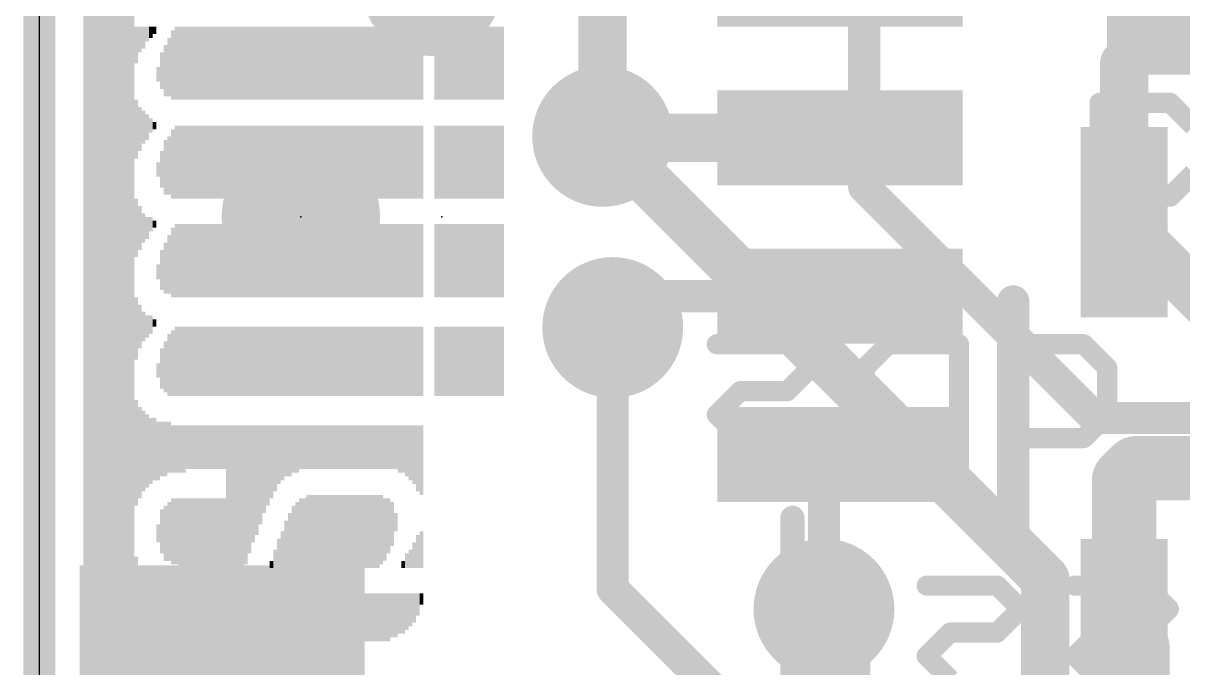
# Model space of a CAD drawing. Extents: x -0.1 to 25.5, y -0.1 to 17.9.
# Drawn here: x -0.1 to 7.22, y 6.04 to 10.11 of the extents above; entities that cross this region are included whole.
import ezdxf

# ---------------------------------------------------------------- set-up
doc = ezdxf.new("R2010")
doc.units = 0
for name, color, linetype in [('1', 12, 'CONTINUOUS'), ('16', 5, 'CONTINUOUS'), ('18', 110, 'CONTINUOUS'), ('20', 53, 'CONTINUOUS'), ('21', 40, 'CONTINUOUS'), ('22', 6, 'CONTINUOUS'), ('23', 40, 'CONTINUOUS')]:
    doc.layers.add(name, color=color, linetype=linetype)

# ---------------------------------------------------------------- blocks, each defined once
blk = doc.blocks.new('RECT')
blk.add_solid([(-0.5, -0.5), (0.5, -0.5), (-0.5, 0.5), (0.5, 0.5)])
blk = doc.blocks.new('PIE')
at = {"const_width": 0.5}
blk.add_lwpolyline([(0, -0.25, 1), (0, 0.25, 1), (0, -0.25)], format="xyb", dxfattribs=at)
blk = doc.blocks.new('ROUNDV')
at = {"const_width": 0.5}
blk.add_lwpolyline([(0, -0.25, 1), (0, 0.25, 1), (0, -0.25)], format="xyb", dxfattribs=at)

msp = doc.modelspace()

# ---------------------------------------------------------------- linework, layer by layer
at = {"layer": '1'}
for points, const_width in [([(0, 0), (0, 17.78)], 0.2032), ([(6.8478, 9.8568), (7.278, 10.287)], 0.3048), ([(6.8478, 8.8566), (6.8478, 9.8568)], 0.3048), ([(3.564, 9.39), (3.556, 9.398)], 0.3048), ([(5.054, 9.39), (3.564, 9.39)], 0.3048), ([(6.8478, 8.8566), (7.8034, 7.901)], 0.3048), ([(3.818, 8.39), (3.6195, 8.1915)], 0.2032), ([(5.054, 8.39), (3.818, 8.39)], 0.2032), ([(5.054, 7.39), (4.953, 7.289)], 0.2032), ([(6.9215, 7.3025), (6.8478, 7.2288)], 0.4064), ([(8.636, 7.3025), (6.9215, 7.3025)], 0.4064), ([(6.8478, 7.2288), (6.8478, 6.2564)], 0.4064), ([(4.953, 7.289), (4.953, 6.4135)], 0.2032), ([(6.8478, 6.2564), (6.9317, 6.1725)], 0.4064), ([(6.9317, 6.1725), (6.9317, 4.5974)], 0.4064)]:
    msp.add_lwpolyline(points, dxfattribs=dict(at, const_width=const_width))
for points, const_width in [([(6.924, 9.8568, 1), (6.7716, 9.8568)], 0.1524), ([(6.7939, 9.9107, 1), (6.9017, 9.8029)], 0.1524), ([(3.6099, 9.4519, 1), (3.5021, 9.3441)], 0.1524), ([(3.564, 9.4662, 1), (3.564, 9.3138)], 0.1524), ([(3.5101, 9.3361, 1), (3.6179, 9.4439)], 0.1524), ([(5.054, 9.3138, 1), (5.054, 9.4662)], 0.1524), ([(6.9017, 8.9105, 1), (6.7939, 8.8027)], 0.1524), ([(6.7716, 8.8566, 1), (6.924, 8.8566)], 0.1524), ([(3.818, 8.4408, 1), (3.818, 8.3392)], 0.1016), ([(3.8539, 8.3541, 1), (3.7821, 8.4259)], 0.1016), ([(5.054, 8.3392, 1), (5.054, 8.4408)], 0.1016), ([(3.5836, 8.2274, 1), (3.6554, 8.1556)], 0.1016), ([(5.0899, 7.3541, 1), (5.0181, 7.4259)], 0.1016), ([(6.9215, 7.4041, 1), (6.9215, 7.2009)], 0.2032), ([(6.9933, 7.2307, 1), (6.8497, 7.3743)], 0.2032), ([(6.9494, 7.2288, 1), (6.7462, 7.2288)], 0.2032), ([(6.776, 7.3006, 1), (6.9196, 7.157)], 0.2032), ([(5.0038, 7.289, 1), (4.9022, 7.289)], 0.1016), ([(4.9171, 7.3249, 1), (4.9889, 7.2531)], 0.1016), ([(4.9022, 6.4135, 1), (5.0038, 6.4135)], 0.1016), ([(6.9196, 6.3282, 1), (6.776, 6.1846)], 0.2032), ([(7.0333, 6.1725, 1), (6.8301, 6.1725)], 0.2032), ([(6.7462, 6.2564, 1), (6.9494, 6.2564)], 0.2032), ([(6.8599, 6.1007, 1), (7.0035, 6.2443)], 0.2032)]:
    msp.add_lwpolyline(points, format="xyb", dxfattribs=dict(at, const_width=const_width))
at = {"layer": '16'}
for points, const_width in [([(0, 0), (0, 17.78)], 0.2032), ([(3.556, 9.398), (3.556, 12.827)], 0.3048), ([(5.207, 9.0785), (5.207, 12.7)], 0.2032), ([(3.556, 9.398), (6.35, 6.604)], 0.3048), ([(6.6655, 7.62), (5.207, 9.0785)], 0.2032), ([(3.6195, 8.1915), (3.6195, 6.5405)], 0.2032), ([(10.033, 7.62), (6.6655, 7.62)], 0.2032), ([(6.35, 6.604), (6.35, 2.54)], 0.3048), ([(3.6195, 6.5405), (4.7371, 5.4229)], 0.2032), ([(4.953, 6.4135), (5.1435, 6.223)], 0.2032), ([(5.1435, 6.223), (5.1435, 2.003)], 0.2032)]:
    msp.add_lwpolyline(points, dxfattribs=dict(at, const_width=const_width))
for points, const_width in [([(3.6099, 9.4519, 1), (3.5021, 9.3441)], 0.1524), ([(3.4798, 9.398, 1), (3.6322, 9.398)], 0.1524), ([(5.2429, 9.1145, 1), (5.1711, 9.0426)], 0.1016), ([(5.1562, 9.0785, 1), (5.2578, 9.0785)], 0.1016), ([(3.6703, 8.1915, 1), (3.5687, 8.1915)], 0.1016), ([(6.6655, 7.6708, 1), (6.6655, 7.5692)], 0.1016), ([(6.6296, 7.5841, 1), (6.7015, 7.6559)], 0.1016), ([(6.4262, 6.604, 1), (6.2738, 6.604)], 0.1524), ([(6.2961, 6.5501, 1), (6.4039, 6.6579)], 0.1524), ([(3.6554, 6.5764, 1), (3.5836, 6.5046)], 0.1016), ([(3.5687, 6.5405, 1), (3.6703, 6.5405)], 0.1016), ([(4.9889, 6.4494, 1), (4.9171, 6.3776)], 0.1016), ([(5.1943, 6.223, 1), (5.0927, 6.223)], 0.1016), ([(5.1076, 6.1871, 1), (5.1794, 6.2589)], 0.1016)]:
    msp.add_lwpolyline(points, format="xyb", dxfattribs=dict(at, const_width=const_width))
at = {"layer": '20'}
msp.add_line((0, 15.24), (0, 2.54), dxfattribs=at)
at = {"layer": '21'}
for points, const_width in [([(0.454, 10.99), (0.454, 6.79)], 0.1524), ([(6.1478, 8.3565), (6.1478, 6.7565)], 0.2032), ([(4.754, 6.99), (4.754, 5.79)], 0.1524)]:
    msp.add_lwpolyline(points, dxfattribs=dict(at, const_width=const_width))
for points, const_width in [([(6.1986, 8.3565, 1), (6.097, 8.3565)], 0.1016), ([(4.7921, 6.99, 1), (4.7159, 6.99)], 0.0762), ([(0.4159, 6.79, 1), (0.4921, 6.79)], 0.0762), ([(6.097, 6.7565, 1), (6.1986, 6.7565)], 0.1016)]:
    msp.add_lwpolyline(points, format="xyb", dxfattribs=dict(at, const_width=const_width))
at = {"layer": '22', "const_width": 0.127}
for points in [[(6.693, 8.8687), (6.693, 9.6102)], [(6.693, 9.6102), (7.1379, 9.6102)], [(7.1379, 9.6102), (7.2862, 9.4619)], [(7.2862, 9.1653), (7.1379, 9.017)], [(7.1379, 9.017), (6.693, 9.017)], [(6.8413, 8.7204), (6.693, 8.8687)], [(6.9896, 8.7204), (6.8413, 8.7204)], [(6.1473, 8.3828), (6.1473, 7.493)], [(4.7211, 8.0862), (4.2763, 8.0862)], [(4.8694, 7.9379), (4.7211, 8.0862)], [(5.3601, 8.0862), (5.2118, 7.9379)], [(5.805, 8.0862), (5.3601, 8.0862)], [(5.805, 7.1964), (5.805, 8.0862)], [(6.5922, 8.0862), (6.1473, 8.0862)], [(6.7405, 7.9379), (6.5922, 8.0862)], [(4.7211, 7.7896), (4.8694, 7.9379)], [(5.2118, 7.9379), (5.2118, 7.6413)], [(6.7405, 7.6413), (6.7405, 7.9379)], [(4.2763, 7.6413), (4.4246, 7.7896)], [(4.4246, 7.7896), (4.7211, 7.7896)], [(4.4246, 7.493), (4.2763, 7.6413)], [(5.2118, 7.6413), (5.3601, 7.493)], [(6.5922, 7.493), (6.7405, 7.6413)], [(4.8694, 7.493), (4.4246, 7.493)], [(5.3601, 7.493), (5.805, 7.493)], [(6.1473, 7.493), (6.5922, 7.493)], [(6.0465, 6.5622), (5.6016, 6.5622)], [(6.1948, 6.4139), (6.0465, 6.5622)], [(6.982, 6.5622), (6.5371, 6.5622)], [(7.1303, 6.4139), (6.982, 6.5622)], [(6.0465, 6.2656), (6.1948, 6.4139)], [(6.982, 6.2656), (7.1303, 6.4139)], [(5.6016, 6.1173), (5.7499, 6.2656)], [(5.7499, 6.2656), (6.0465, 6.2656)], [(6.5371, 6.1173), (6.6854, 6.2656)], [(6.6854, 6.2656), (6.982, 6.2656)], [(5.7499, 5.969), (5.6016, 6.1173)], [(6.6854, 5.969), (6.5371, 6.1173)]]:
    msp.add_lwpolyline(points, dxfattribs=at)
at = {"layer": '22', "const_width": 0.0635}
for points in [[(6.7248, 9.6102, 1), (6.6613, 9.6102)], [(6.693, 9.6419, 1), (6.693, 9.5784)], [(7.1604, 9.6326, 1), (7.1154, 9.5877)], [(7.1379, 9.5784, 1), (7.1379, 9.6419)], [(6.693, 9.0488, 1), (6.693, 8.9853)], [(7.1379, 8.9853, 1), (7.1379, 9.0488)], [(7.1154, 9.0395, 1), (7.1604, 8.9945)], [(6.7155, 8.8912, 1), (6.6706, 8.8463)], [(6.6613, 8.8687, 1), (6.7248, 8.8687)], [(6.8413, 8.7522, 1), (6.8413, 8.6887)], [(6.9896, 8.6887, 1), (6.9896, 8.7522)], [(6.8189, 8.698, 1), (6.8638, 8.7429)], [(6.1791, 8.3828, 1), (6.1156, 8.3828)], [(4.2763, 8.1179, 1), (4.2763, 8.0544)], [(4.7436, 8.1086, 1), (4.6987, 8.0637)], [(4.7211, 8.0544, 1), (4.7211, 8.1179)], [(5.3601, 8.1179, 1), (5.3601, 8.0544)], [(5.3825, 8.0637, 1), (5.3376, 8.1086)], [(5.8367, 8.0862, 1), (5.7732, 8.0862)], [(5.805, 8.0544, 1), (5.805, 8.1179)], [(6.1473, 8.1179, 1), (6.1473, 8.0544)], [(6.6146, 8.1086, 1), (6.5697, 8.0637)], [(6.5922, 8.0544, 1), (6.5922, 8.1179)], [(4.8919, 7.9154, 1), (4.847, 7.9603)], [(4.847, 7.9154, 1), (4.8919, 7.9603)], [(5.2435, 7.9379, 1), (5.18, 7.9379)], [(5.1893, 7.9603, 1), (5.2342, 7.9154)], [(6.7722, 7.9379, 1), (6.7087, 7.9379)], [(6.718, 7.9154, 1), (6.7629, 7.9603)], [(4.4246, 7.8213, 1), (4.4246, 7.7578)], [(4.447, 7.7671, 1), (4.4021, 7.812)], [(4.6987, 7.812, 1), (4.7436, 7.7671)], [(4.7211, 7.7578, 1), (4.7211, 7.8213)], [(4.2987, 7.6637, 1), (4.2538, 7.6188)], [(4.2538, 7.6637, 1), (4.2987, 7.6188)], [(5.2342, 7.6637, 1), (5.1893, 7.6188)], [(6.7629, 7.6188, 1), (6.718, 7.6637)], [(5.18, 7.6413, 1), (5.2435, 7.6413)], [(6.7087, 7.6413, 1), (6.7722, 7.6413)], [(4.4246, 7.5248, 1), (4.4246, 7.4613)], [(4.4021, 7.4705, 1), (4.447, 7.5155)], [(4.8694, 7.4613, 1), (4.8694, 7.5248)], [(5.3601, 7.5248, 1), (5.3601, 7.4613)], [(5.3376, 7.4705, 1), (5.3825, 7.5155)], [(5.805, 7.4613, 1), (5.805, 7.5248)], [(6.1473, 7.5248, 1), (6.1473, 7.4613)], [(6.5697, 7.5155, 1), (6.6146, 7.4705)], [(6.5922, 7.4613, 1), (6.5922, 7.5248)], [(6.1156, 7.493, 1), (6.1791, 7.493)], [(5.7732, 7.1964, 1), (5.8367, 7.1964)], [(5.6016, 6.5939, 1), (5.6016, 6.5304)], [(6.0689, 6.5846, 1), (6.024, 6.5397)], [(6.0465, 6.5304, 1), (6.0465, 6.5939)], [(6.5371, 6.5939, 1), (6.5371, 6.5304)], [(7.0044, 6.5846, 1), (6.9595, 6.5397)], [(6.982, 6.5304, 1), (6.982, 6.5939)], [(6.2172, 6.3914, 1), (6.1723, 6.4363)], [(6.1723, 6.3914, 1), (6.2172, 6.4363)], [(7.1527, 6.3914, 1), (7.1078, 6.4363)], [(7.1078, 6.3914, 1), (7.1527, 6.4363)], [(5.7499, 6.2973, 1), (5.7499, 6.2338)], [(5.7723, 6.2431, 1), (5.7274, 6.288)], [(6.024, 6.288, 1), (6.0689, 6.2431)], [(6.0465, 6.2338, 1), (6.0465, 6.2973)], [(6.6854, 6.2973, 1), (6.6854, 6.2338)], [(6.7078, 6.2431, 1), (6.6629, 6.288)], [(6.9595, 6.288, 1), (7.0044, 6.2431)], [(6.982, 6.2338, 1), (6.982, 6.2973)], [(5.624, 6.1397, 1), (5.5791, 6.0948)], [(5.5791, 6.1397, 1), (5.624, 6.0948)], [(6.5596, 6.1397, 1), (6.5146, 6.0948)], [(6.5146, 6.1397, 1), (6.5596, 6.0948)]]:
    msp.add_lwpolyline(points, format="xyb", dxfattribs=at)
at = {"layer": '23'}
for p in [(1.651, 8.89), (2.54, 8.89)]:
    msp.add_point(p, dxfattribs=at)

# ---------------------------------------------------------------- block references
at = {"layer": '1', "xscale": 1.075}
msp.add_blockref('RECT', (7.278, 10.287), dxfattribs=at)
at = {"layer": '1'}
for p, xscale, yscale in [((5.054, 10.39), 1.55, 0.6), ((5.054, 9.39), 1.55, 0.6), ((6.8478, 8.8566), 0.55, 1.2), ((5.054, 8.39), 1.55, 0.6), ((5.054, 7.39), 1.55, 0.6), ((6.8478, 6.2564), 0.55, 1.2), ((1.154, 6.09), 1.8, 1.2)]:
    msp.add_blockref('RECT', p, dxfattribs=dict(at, xscale=xscale, yscale=yscale))
msp.add_blockref('PIE', (1.651, 8.89), dxfattribs=at)
at = {"layer": '18', "xscale": 0.889, "yscale": 0.889}
for p in [(2.4765, 10.3505), (2.4765, 10.3505), (3.556, 9.398), (3.556, 9.398), (3.6195, 8.1915), (3.6195, 8.1915), (4.953, 6.4135), (4.953, 6.4135)]:
    msp.add_blockref('ROUNDV', p, dxfattribs=at)
at = {"layer": '22', "rotation": 270}
for p, xscale, yscale in [((0.2887, 9.0856), 5.2883, 0.0231), ((0.3118, 9.0513), 5.3569, 0.0231), ((0.3349, 9.0284), 5.4026, 0.0231), ((0.358, 9.017), 5.4254, 0.0231), ((0.381, 9.0056), 5.4483, 0.0229), ((0.404, 8.9941), 5.4712, 0.0231), ((0.4271, 8.9941), 5.4712, 0.0231), ((0.4502, 8.9827), 5.494, 0.0231), ((0.4733, 8.9827), 5.494, 0.0231), ((0.4964, 8.97), 5.5194, 0.0231), ((0.5196, 8.97), 5.5194, 0.0231), ((0.5427, 8.97), 5.5194, 0.0231), ((0.5658, 8.97), 5.5194, 0.0231), ((0.5889, 8.97), 5.5194, 0.0231), ((0.612, 9.9759), 0.2311, 0.0231), ((0.635, 10.0101), 0.1626, 0.0229), ((0.658, 10.0216), 0.1397, 0.0231), ((0.6811, 10.0444), 0.094, 0.0231), ((0.7042, 10.0559), 0.0711, 0.0231), ((0.7273, 10.0686), 0.0457, 0.0231), ((0.8429, 9.8489), 0.4394, 0.0231), ((0.866, 9.8603), 0.4623, 0.0231), ((0.889, 9.8603), 0.4623, 0.0229), ((0.912, 9.8603), 0.4623, 0.0231), ((0.9351, 9.8603), 0.4623, 0.0231), ((0.9582, 9.8603), 0.4623, 0.0231), ((0.9813, 9.8603), 0.4623, 0.0231), ((1.0044, 9.8603), 0.4623, 0.0231), ((1.0276, 9.8603), 0.4623, 0.0231), ((1.0507, 9.8603), 0.4623, 0.0231), ((1.0738, 9.8603), 0.4623, 0.0231), ((1.0969, 9.8603), 0.4623, 0.0231), ((1.12, 9.8603), 0.4623, 0.0231), ((1.143, 9.8603), 0.4623, 0.0229), ((1.166, 9.8603), 0.4623, 0.0231), ((1.1891, 9.8603), 0.4623, 0.0231), ((1.2122, 9.8603), 0.4623, 0.0231), ((1.2353, 9.8603), 0.4623, 0.0231), ((1.2584, 9.8603), 0.4623, 0.0231), ((1.2816, 9.8603), 0.4623, 0.0231), ((1.3047, 9.8603), 0.4623, 0.0231), ((1.3278, 9.8603), 0.4623, 0.0231), ((1.3509, 9.8603), 0.4623, 0.0231), ((1.374, 9.8603), 0.4623, 0.0231), ((1.397, 9.8603), 0.4623, 0.0229), ((1.42, 9.8603), 0.4623, 0.0231), ((1.4431, 9.8603), 0.4623, 0.0231), ((1.4662, 9.8603), 0.4623, 0.0231), ((1.4893, 9.8603), 0.4623, 0.0231), ((1.5124, 9.8603), 0.4623, 0.0231), ((1.5356, 9.8603), 0.4623, 0.0231), ((1.5587, 9.8603), 0.4623, 0.0231), ((1.5818, 9.8603), 0.4623, 0.0231), ((1.6049, 9.8603), 0.4623, 0.0231), ((1.628, 9.8603), 0.4623, 0.0231), ((1.651, 9.8603), 0.4623, 0.0229), ((1.674, 9.8603), 0.4623, 0.0231), ((1.6971, 9.8603), 0.4623, 0.0231), ((1.7202, 9.8603), 0.4623, 0.0231), ((1.7433, 9.8603), 0.4623, 0.0231), ((1.7664, 9.8603), 0.4623, 0.0231), ((1.7896, 9.8603), 0.4623, 0.0231), ((1.8127, 9.8603), 0.4623, 0.0231), ((1.8358, 9.8603), 0.4623, 0.0231), ((1.8589, 9.8603), 0.4623, 0.0231), ((1.882, 9.8603), 0.4623, 0.0231), ((1.905, 9.8603), 0.4623, 0.0229), ((1.928, 9.8603), 0.4623, 0.0231), ((1.9511, 9.8603), 0.4623, 0.0231), ((1.9742, 9.8603), 0.4623, 0.0231), ((1.9973, 9.8603), 0.4623, 0.0231), ((2.0204, 9.8603), 0.4623, 0.0231), ((2.0436, 9.8603), 0.4623, 0.0231), ((2.0667, 9.8603), 0.4623, 0.0231), ((2.0898, 9.8603), 0.4623, 0.0231), ((2.1129, 9.8603), 0.4623, 0.0231), ((2.136, 9.8603), 0.4623, 0.0231), ((2.159, 9.8603), 0.4623, 0.0229), ((2.182, 9.8603), 0.4623, 0.0231), ((2.2051, 9.8603), 0.4623, 0.0231), ((2.2282, 9.8603), 0.4623, 0.0231), ((2.2513, 9.8603), 0.4623, 0.0231), ((2.2744, 9.8603), 0.4623, 0.0231), ((2.2976, 9.8603), 0.4623, 0.0231), ((2.3207, 9.8603), 0.4623, 0.0231), ((2.3438, 9.8603), 0.4623, 0.0231), ((2.3669, 9.8603), 0.4623, 0.0231), ((2.39, 9.8603), 0.4623, 0.0231), ((2.413, 9.8603), 0.4623, 0.0229), ((2.5053, 9.8603), 0.4623, 0.0231), ((2.5284, 9.8603), 0.4623, 0.0231), ((2.5516, 9.8603), 0.4623, 0.0231), ((2.5747, 9.8603), 0.4623, 0.0231), ((2.5978, 9.8603), 0.4623, 0.0231), ((2.6209, 9.8603), 0.4623, 0.0231), ((2.644, 9.8603), 0.4623, 0.0231), ((2.667, 9.8603), 0.4623, 0.0229), ((2.69, 9.8603), 0.4623, 0.0231), ((2.7131, 9.8603), 0.4623, 0.0231), ((2.7362, 9.8603), 0.4623, 0.0231), ((2.7593, 9.8603), 0.4623, 0.0231), ((2.7824, 9.8603), 0.4623, 0.0231), ((2.8056, 9.8603), 0.4623, 0.0231), ((2.8287, 9.8603), 0.4623, 0.0231), ((2.8518, 9.8603), 0.4623, 0.0231), ((2.8749, 9.8603), 0.4623, 0.0231), ((2.898, 9.8603), 0.4623, 0.0231), ((2.921, 9.8603), 0.4623, 0.0229), ((0.7967, 9.8133), 0.3226, 0.0231), ((0.8198, 9.8361), 0.3683, 0.0231), ((0.7736, 9.8133), 0.2311, 0.0231), ((0.7504, 9.7904), 0.094, 0.0231), ((0.612, 9.4437), 0.3708, 0.0231), ((0.635, 9.445), 0.2769, 0.0229), ((0.658, 9.4564), 0.2083, 0.0231), ((0.6811, 9.4564), 0.1626, 0.0231), ((0.7042, 9.4666), 0.0914, 0.0231), ((0.7273, 9.4666), 0.0457, 0.0231), ((0.8429, 9.224), 0.4394, 0.0231), ((0.866, 9.2354), 0.4623, 0.0231), ((0.889, 9.2354), 0.4623, 0.0229), ((0.912, 9.2354), 0.4623, 0.0231), ((0.9351, 9.2354), 0.4623, 0.0231), ((0.9582, 9.2354), 0.4623, 0.0231), ((0.9813, 9.2354), 0.4623, 0.0231), ((1.0044, 9.2354), 0.4623, 0.0231), ((1.0276, 9.2354), 0.4623, 0.0231), ((1.0507, 9.2354), 0.4623, 0.0231), ((1.0738, 9.2354), 0.4623, 0.0231), ((1.0969, 9.2354), 0.4623, 0.0231), ((1.12, 9.2354), 0.4623, 0.0231), ((1.143, 9.2354), 0.4623, 0.0229), ((1.166, 9.2354), 0.4623, 0.0231), ((1.1891, 9.2354), 0.4623, 0.0231), ((1.2122, 9.2354), 0.4623, 0.0231), ((1.2353, 9.2354), 0.4623, 0.0231), ((1.2584, 9.2354), 0.4623, 0.0231), ((1.2816, 9.2354), 0.4623, 0.0231), ((1.3047, 9.2354), 0.4623, 0.0231), ((1.3278, 9.2354), 0.4623, 0.0231), ((1.3509, 9.2354), 0.4623, 0.0231), ((1.374, 9.2354), 0.4623, 0.0231), ((1.397, 9.2354), 0.4623, 0.0229), ((1.42, 9.2354), 0.4623, 0.0231), ((1.4431, 9.2354), 0.4623, 0.0231), ((1.4662, 9.2354), 0.4623, 0.0231), ((1.4893, 9.2354), 0.4623, 0.0231), ((1.5124, 9.2354), 0.4623, 0.0231), ((1.5356, 9.2354), 0.4623, 0.0231), ((1.5587, 9.2354), 0.4623, 0.0231), ((1.5818, 9.2354), 0.4623, 0.0231), ((1.6049, 9.2354), 0.4623, 0.0231), ((1.628, 9.2354), 0.4623, 0.0231), ((1.651, 9.2354), 0.4623, 0.0229), ((1.674, 9.2354), 0.4623, 0.0231), ((1.6971, 9.2354), 0.4623, 0.0231), ((1.7202, 9.2354), 0.4623, 0.0231), ((1.7433, 9.2354), 0.4623, 0.0231), ((1.7664, 9.2354), 0.4623, 0.0231), ((1.7896, 9.2354), 0.4623, 0.0231), ((1.8127, 9.2354), 0.4623, 0.0231), ((1.8358, 9.2354), 0.4623, 0.0231), ((1.8589, 9.2354), 0.4623, 0.0231), ((1.882, 9.2354), 0.4623, 0.0231), ((1.905, 9.2354), 0.4623, 0.0229), ((1.928, 9.2354), 0.4623, 0.0231), ((1.9511, 9.2354), 0.4623, 0.0231), ((1.9742, 9.2354), 0.4623, 0.0231), ((1.9973, 9.2354), 0.4623, 0.0231), ((2.0204, 9.2354), 0.4623, 0.0231), ((2.0436, 9.2354), 0.4623, 0.0231), ((2.0667, 9.2354), 0.4623, 0.0231), ((2.0898, 9.2354), 0.4623, 0.0231), ((2.1129, 9.2354), 0.4623, 0.0231), ((2.136, 9.2354), 0.4623, 0.0231), ((2.159, 9.2354), 0.4623, 0.0229), ((2.182, 9.2354), 0.4623, 0.0231), ((2.2051, 9.2354), 0.4623, 0.0231), ((2.2282, 9.2354), 0.4623, 0.0231), ((2.2513, 9.2354), 0.4623, 0.0231), ((2.2744, 9.2354), 0.4623, 0.0231), ((2.2976, 9.2354), 0.4623, 0.0231), ((2.3207, 9.2354), 0.4623, 0.0231), ((2.3438, 9.2354), 0.4623, 0.0231), ((2.3669, 9.2354), 0.4623, 0.0231), ((2.39, 9.2354), 0.4623, 0.0231), ((2.413, 9.2354), 0.4623, 0.0229), ((2.5053, 9.2354), 0.4623, 0.0231), ((2.5284, 9.2354), 0.4623, 0.0231), ((2.5516, 9.2354), 0.4623, 0.0231), ((2.5747, 9.2354), 0.4623, 0.0231), ((2.5978, 9.2354), 0.4623, 0.0231), ((2.6209, 9.2354), 0.4623, 0.0231), ((2.644, 9.2354), 0.4623, 0.0231), ((2.667, 9.2354), 0.4623, 0.0229), ((2.69, 9.2354), 0.4623, 0.0231), ((2.7131, 9.2354), 0.4623, 0.0231), ((2.7362, 9.2354), 0.4623, 0.0231), ((2.7593, 9.2354), 0.4623, 0.0231), ((2.7824, 9.2354), 0.4623, 0.0231), ((2.8056, 9.2354), 0.4623, 0.0231), ((2.8287, 9.2354), 0.4623, 0.0231), ((2.8518, 9.2354), 0.4623, 0.0231), ((2.8749, 9.2354), 0.4623, 0.0231), ((2.898, 9.2354), 0.4623, 0.0231), ((2.921, 9.2354), 0.4623, 0.0229), ((0.7967, 9.2024), 0.3454, 0.0231), ((0.8198, 9.2139), 0.3683, 0.0231), ((0.7736, 9.191), 0.2311, 0.0231), ((0.7504, 9.1897), 0.0914, 0.0231), ((0.612, 8.8201), 0.3683, 0.0231), ((0.635, 8.8201), 0.2769, 0.0229), ((0.658, 8.8201), 0.1854, 0.0231), ((0.6811, 8.8201), 0.1397, 0.0231), ((0.7042, 8.8443), 0.0914, 0.0231), ((0.7273, 8.8443), 0.0457, 0.0231), ((0.8429, 8.6017), 0.4394, 0.0231), ((0.866, 8.6131), 0.4623, 0.0231), ((0.889, 8.6131), 0.4623, 0.0229), ((0.912, 8.6131), 0.4623, 0.0231), ((0.9351, 8.6131), 0.4623, 0.0231), ((0.9582, 8.6131), 0.4623, 0.0231), ((0.9813, 8.6131), 0.4623, 0.0231), ((1.0044, 8.6131), 0.4623, 0.0231), ((1.0276, 8.6131), 0.4623, 0.0231), ((1.0507, 8.6131), 0.4623, 0.0231), ((1.0738, 8.6131), 0.4623, 0.0231), ((1.0969, 8.6131), 0.4623, 0.0231), ((1.12, 8.6131), 0.4623, 0.0231), ((1.143, 8.6131), 0.4623, 0.0229), ((1.166, 8.6131), 0.4623, 0.0231), ((1.1891, 8.6131), 0.4623, 0.0231), ((1.2122, 8.6131), 0.4623, 0.0231), ((1.2353, 8.6131), 0.4623, 0.0231), ((1.2584, 8.6131), 0.4623, 0.0231), ((1.2816, 8.6131), 0.4623, 0.0231), ((1.3047, 8.6131), 0.4623, 0.0231), ((1.3278, 8.6131), 0.4623, 0.0231), ((1.3509, 8.6131), 0.4623, 0.0231), ((1.374, 8.6131), 0.4623, 0.0231), ((1.397, 8.6131), 0.4623, 0.0229), ((1.42, 8.6131), 0.4623, 0.0231), ((1.4431, 8.6131), 0.4623, 0.0231), ((1.4662, 8.6131), 0.4623, 0.0231), ((1.4893, 8.6131), 0.4623, 0.0231), ((1.5124, 8.6131), 0.4623, 0.0231), ((1.5356, 8.6131), 0.4623, 0.0231), ((1.5587, 8.6131), 0.4623, 0.0231), ((1.5818, 8.6131), 0.4623, 0.0231), ((1.6049, 8.6131), 0.4623, 0.0231), ((1.628, 8.6131), 0.4623, 0.0231), ((1.651, 8.6131), 0.4623, 0.0229), ((1.674, 8.6131), 0.4623, 0.0231), ((1.6971, 8.6131), 0.4623, 0.0231), ((1.7202, 8.6131), 0.4623, 0.0231), ((1.7433, 8.6131), 0.4623, 0.0231), ((1.7664, 8.6131), 0.4623, 0.0231), ((1.7896, 8.6131), 0.4623, 0.0231), ((1.8127, 8.6131), 0.4623, 0.0231), ((1.8358, 8.6131), 0.4623, 0.0231), ((1.8589, 8.6131), 0.4623, 0.0231), ((1.882, 8.6131), 0.4623, 0.0231), ((1.905, 8.6131), 0.4623, 0.0229), ((1.928, 8.6131), 0.4623, 0.0231), ((1.9511, 8.6131), 0.4623, 0.0231), ((1.9742, 8.6131), 0.4623, 0.0231), ((1.9973, 8.6131), 0.4623, 0.0231), ((2.0204, 8.6131), 0.4623, 0.0231), ((2.0436, 8.6131), 0.4623, 0.0231), ((2.0667, 8.6131), 0.4623, 0.0231), ((2.0898, 8.6131), 0.4623, 0.0231), ((2.1129, 8.6131), 0.4623, 0.0231), ((2.136, 8.6131), 0.4623, 0.0231), ((2.159, 8.6131), 0.4623, 0.0229), ((2.182, 8.6131), 0.4623, 0.0231), ((2.2051, 8.6131), 0.4623, 0.0231), ((2.2282, 8.6131), 0.4623, 0.0231), ((2.2513, 8.6131), 0.4623, 0.0231), ((2.2744, 8.6131), 0.4623, 0.0231), ((2.2976, 8.6131), 0.4623, 0.0231), ((2.3207, 8.6131), 0.4623, 0.0231), ((2.3438, 8.6131), 0.4623, 0.0231), ((2.3669, 8.6131), 0.4623, 0.0231), ((2.39, 8.6131), 0.4623, 0.0231), ((2.413, 8.6131), 0.4623, 0.0229), ((2.5053, 8.6131), 0.4623, 0.0231), ((2.5284, 8.6131), 0.4623, 0.0231), ((2.5516, 8.6131), 0.4623, 0.0231), ((2.5747, 8.6131), 0.4623, 0.0231), ((2.5978, 8.6131), 0.4623, 0.0231), ((2.6209, 8.6131), 0.4623, 0.0231), ((2.644, 8.6131), 0.4623, 0.0231), ((2.667, 8.6131), 0.4623, 0.0229), ((2.69, 8.6131), 0.4623, 0.0231), ((2.7131, 8.6131), 0.4623, 0.0231), ((2.7362, 8.6131), 0.4623, 0.0231), ((2.7593, 8.6131), 0.4623, 0.0231), ((2.7824, 8.6131), 0.4623, 0.0231), ((2.8056, 8.6131), 0.4623, 0.0231), ((2.8287, 8.6131), 0.4623, 0.0231), ((2.8518, 8.6131), 0.4623, 0.0231), ((2.8749, 8.6131), 0.4623, 0.0231), ((2.898, 8.6131), 0.4623, 0.0231), ((2.921, 8.6131), 0.4623, 0.0229), ((0.7967, 8.5662), 0.3226, 0.0231), ((0.8198, 8.5903), 0.3708, 0.0231), ((0.7736, 8.5547), 0.254, 0.0231), ((0.7504, 8.5433), 0.094, 0.0231), ((0.612, 8.1852), 0.3937, 0.0231), ((0.635, 8.1979), 0.2769, 0.0229), ((0.658, 8.1979), 0.1854, 0.0231), ((0.6811, 8.1979), 0.1397, 0.0231), ((0.7042, 8.2093), 0.1168, 0.0231), ((0.7273, 8.2194), 0.0457, 0.0231), ((0.8198, 7.9553), 0.3912, 0.0231), ((0.8429, 7.9667), 0.414, 0.0231), ((0.866, 7.9781), 0.4369, 0.0231), ((0.889, 7.9781), 0.4369, 0.0229), ((0.912, 7.9781), 0.4369, 0.0231), ((0.9351, 7.9781), 0.4369, 0.0231), ((0.9582, 7.9781), 0.4369, 0.0231), ((0.9813, 7.9781), 0.4369, 0.0231), ((1.0044, 7.9781), 0.4369, 0.0231), ((1.0276, 7.9781), 0.4369, 0.0231), ((1.0507, 7.9781), 0.4369, 0.0231), ((1.0738, 7.9781), 0.4369, 0.0231), ((1.0969, 7.9781), 0.4369, 0.0231), ((1.12, 7.9781), 0.4369, 0.0231), ((1.143, 7.9781), 0.4369, 0.0229), ((1.166, 7.9781), 0.4369, 0.0231), ((1.1891, 7.9781), 0.4369, 0.0231), ((1.2122, 7.9781), 0.4369, 0.0231), ((1.2353, 7.9781), 0.4369, 0.0231), ((1.2584, 7.9781), 0.4369, 0.0231), ((1.2816, 7.9781), 0.4369, 0.0231), ((1.3047, 7.9781), 0.4369, 0.0231), ((1.3278, 7.9781), 0.4369, 0.0231), ((1.3509, 7.9781), 0.4369, 0.0231), ((1.374, 7.9781), 0.4369, 0.0231), ((1.397, 7.9781), 0.4369, 0.0229), ((1.42, 7.9781), 0.4369, 0.0231), ((1.4431, 7.9781), 0.4369, 0.0231), ((1.4662, 7.9781), 0.4369, 0.0231), ((1.4893, 7.9781), 0.4369, 0.0231), ((1.5124, 7.9781), 0.4369, 0.0231), ((1.5356, 7.9781), 0.4369, 0.0231), ((1.5587, 7.9781), 0.4369, 0.0231), ((1.5818, 7.9781), 0.4369, 0.0231), ((1.6049, 7.9781), 0.4369, 0.0231), ((1.628, 7.9781), 0.4369, 0.0231), ((1.651, 7.9781), 0.4369, 0.0229), ((1.674, 7.9781), 0.4369, 0.0231), ((1.6971, 7.9781), 0.4369, 0.0231), ((1.7202, 7.9781), 0.4369, 0.0231), ((1.7433, 7.9781), 0.4369, 0.0231), ((1.7664, 7.9781), 0.4369, 0.0231), ((1.7896, 7.9781), 0.4369, 0.0231), ((1.8127, 7.9781), 0.4369, 0.0231), ((1.8358, 7.9781), 0.4369, 0.0231), ((1.8589, 7.9781), 0.4369, 0.0231), ((1.882, 7.9781), 0.4369, 0.0231), ((1.905, 7.9781), 0.4369, 0.0229), ((1.928, 7.9781), 0.4369, 0.0231), ((1.9511, 7.9781), 0.4369, 0.0231), ((1.9742, 7.9781), 0.4369, 0.0231), ((1.9973, 7.9781), 0.4369, 0.0231), ((2.0204, 7.9781), 0.4369, 0.0231), ((2.0436, 7.9781), 0.4369, 0.0231), ((2.0667, 7.9781), 0.4369, 0.0231), ((2.0898, 7.9781), 0.4369, 0.0231), ((2.1129, 7.9781), 0.4369, 0.0231), ((2.136, 7.9781), 0.4369, 0.0231), ((2.159, 7.9781), 0.4369, 0.0229), ((2.182, 7.9781), 0.4369, 0.0231), ((2.2051, 7.9781), 0.4369, 0.0231), ((2.2282, 7.9781), 0.4369, 0.0231), ((2.2513, 7.9781), 0.4369, 0.0231), ((2.2744, 7.9781), 0.4369, 0.0231), ((2.2976, 7.9781), 0.4369, 0.0231), ((2.3207, 7.9781), 0.4369, 0.0231), ((2.3438, 7.9781), 0.4369, 0.0231), ((2.3669, 7.9781), 0.4369, 0.0231), ((2.39, 7.9781), 0.4369, 0.0231), ((2.413, 7.9781), 0.4369, 0.0229), ((2.5053, 7.9781), 0.4369, 0.0231), ((2.5284, 7.9781), 0.4369, 0.0231), ((2.5516, 7.9781), 0.4369, 0.0231), ((2.5747, 7.9781), 0.4369, 0.0231), ((2.5978, 7.9781), 0.4369, 0.0231), ((2.6209, 7.9781), 0.4369, 0.0231), ((2.644, 7.9781), 0.4369, 0.0231), ((2.667, 7.9781), 0.4369, 0.0229), ((2.69, 7.9781), 0.4369, 0.0231), ((2.7131, 7.9781), 0.4369, 0.0231), ((2.7362, 7.9781), 0.4369, 0.0231), ((2.7593, 7.9781), 0.4369, 0.0231), ((2.7824, 7.9781), 0.4369, 0.0231), ((2.8056, 7.9781), 0.4369, 0.0231), ((2.8287, 7.9781), 0.4369, 0.0231), ((2.8518, 7.9781), 0.4369, 0.0231), ((2.8749, 7.9781), 0.4369, 0.0231), ((2.898, 7.9781), 0.4369, 0.0231), ((2.921, 7.9781), 0.4369, 0.0229), ((0.7736, 7.9324), 0.254, 0.0231), ((0.7967, 7.9439), 0.3226, 0.0231), ((0.7504, 7.9197), 0.0914, 0.0231), ((0.612, 7.4003), 0.668, 0.0231), ((0.635, 7.4003), 0.5766, 0.0229), ((0.658, 7.4117), 0.508, 0.0231), ((0.6811, 7.4117), 0.4623, 0.0231), ((0.7042, 7.4117), 0.4166, 0.0231), ((0.7273, 7.4232), 0.3937, 0.0231), ((0.7504, 7.4117), 0.3708, 0.0231), ((0.7736, 7.4244), 0.3454, 0.0231), ((0.7967, 7.4244), 0.3454, 0.0231), ((0.8198, 7.4359), 0.3226, 0.0231), ((0.8429, 7.4244), 0.2997, 0.0231), ((0.866, 7.4244), 0.2997, 0.0231), ((0.889, 7.4244), 0.2997, 0.0229), ((0.912, 7.4244), 0.2997, 0.0231), ((0.9351, 7.4359), 0.2769, 0.0231), ((0.9582, 7.4359), 0.2769, 0.0231), ((0.9813, 7.4359), 0.2769, 0.0231), ((1.0044, 7.4359), 0.2769, 0.0231), ((1.0276, 7.4359), 0.2769, 0.0231), ((1.0507, 7.4359), 0.2769, 0.0231), ((1.0738, 7.4359), 0.2769, 0.0231), ((1.0969, 7.4359), 0.2769, 0.0231), ((1.12, 7.4359), 0.2769, 0.0231), ((1.143, 7.4359), 0.2769, 0.0229), ((1.166, 7.4359), 0.2769, 0.0231), ((1.1891, 7.1234), 0.9017, 0.0231), ((1.2122, 7.1234), 0.9017, 0.0231), ((1.2353, 7.1234), 0.9017, 0.0231), ((1.2584, 7.1234), 0.9017, 0.0231), ((1.2816, 7.1234), 0.9017, 0.0231), ((1.3047, 7.1349), 0.8788, 0.0231), ((1.3278, 7.1704), 0.8077, 0.0231), ((1.3509, 7.2047), 0.7391, 0.0231), ((1.374, 7.2276), 0.6934, 0.0231), ((1.397, 7.2619), 0.6248, 0.0229), ((1.42, 7.2974), 0.5537, 0.0231), ((1.4431, 7.3203), 0.508, 0.0231), ((1.4662, 7.3431), 0.4623, 0.0231), ((1.4893, 7.366), 0.4166, 0.0231), ((1.5124, 7.3889), 0.3708, 0.0231), ((1.5356, 7.4003), 0.348, 0.0231), ((1.5587, 7.413), 0.3226, 0.0231), ((1.5818, 7.413), 0.3226, 0.0231), ((1.6049, 7.4244), 0.2997, 0.0231), ((1.628, 7.4244), 0.2997, 0.0231), ((1.651, 7.4359), 0.2769, 0.0229), ((1.674, 7.4359), 0.2769, 0.0231), ((1.6971, 7.4359), 0.2769, 0.0231), ((1.7202, 7.4359), 0.2769, 0.0231), ((1.7433, 7.4359), 0.2769, 0.0231), ((1.7664, 7.4359), 0.2769, 0.0231), ((1.7896, 7.4359), 0.2769, 0.0231), ((1.8127, 7.4359), 0.2769, 0.0231), ((1.8358, 7.4359), 0.2769, 0.0231), ((1.8589, 7.4359), 0.2769, 0.0231), ((1.882, 7.4359), 0.2769, 0.0231), ((1.905, 7.4359), 0.2769, 0.0229), ((1.928, 7.4359), 0.2769, 0.0231), ((1.9511, 7.4359), 0.2769, 0.0231), ((1.9742, 7.4359), 0.2769, 0.0231), ((1.9973, 7.4359), 0.2769, 0.0231), ((2.0204, 7.4359), 0.2769, 0.0231), ((2.0436, 7.4359), 0.2769, 0.0231), ((2.0667, 7.4359), 0.2769, 0.0231), ((2.0898, 7.4359), 0.2769, 0.0231), ((2.1129, 7.4359), 0.2769, 0.0231), ((2.136, 7.4359), 0.2769, 0.0231), ((2.159, 7.4359), 0.2769, 0.0229), ((2.182, 7.4359), 0.2769, 0.0231), ((2.2051, 7.4359), 0.2769, 0.0231), ((2.2282, 7.4359), 0.2769, 0.0231), ((2.2513, 7.4359), 0.2769, 0.0231), ((2.2744, 7.4244), 0.2997, 0.0231), ((2.2976, 7.4244), 0.2997, 0.0231), ((2.3207, 7.413), 0.3226, 0.0231), ((2.3438, 7.4003), 0.348, 0.0231), ((2.3669, 7.3889), 0.3708, 0.0231), ((2.39, 7.366), 0.4166, 0.0231), ((2.413, 7.3546), 0.4394, 0.0229), ((0.8429, 6.9037), 0.4166, 0.0231), ((0.866, 6.9037), 0.4166, 0.0231), ((0.889, 6.8923), 0.4394, 0.0229), ((0.912, 6.8923), 0.4394, 0.0231), ((0.9351, 6.8923), 0.4394, 0.0231), ((0.9582, 6.8923), 0.4394, 0.0231), ((0.9813, 6.8923), 0.4394, 0.0231), ((1.0044, 6.8923), 0.4394, 0.0231), ((1.0276, 6.8923), 0.4394, 0.0231), ((1.0507, 6.8923), 0.4394, 0.0231), ((1.0738, 6.8923), 0.4394, 0.0231), ((1.0969, 6.8923), 0.4394, 0.0231), ((1.12, 6.8923), 0.4394, 0.0231), ((1.143, 6.8923), 0.4394, 0.0229), ((1.166, 6.8923), 0.4394, 0.0231), ((1.651, 6.8923), 0.4394, 0.0229), ((1.674, 6.8923), 0.4394, 0.0231), ((1.6971, 6.9037), 0.4623, 0.0231), ((1.7202, 6.9037), 0.4623, 0.0231), ((1.7433, 6.9037), 0.4623, 0.0231), ((1.7664, 6.9037), 0.4623, 0.0231), ((1.7896, 6.9037), 0.4623, 0.0231), ((1.8127, 6.9037), 0.4623, 0.0231), ((1.8358, 6.9037), 0.4623, 0.0231), ((1.8589, 6.9037), 0.4623, 0.0231), ((1.882, 6.9037), 0.4623, 0.0231), ((1.905, 6.9037), 0.4623, 0.0229), ((1.928, 6.9037), 0.4623, 0.0231), ((1.9511, 6.9037), 0.4623, 0.0231), ((1.9742, 6.9037), 0.4623, 0.0231), ((1.9973, 6.9037), 0.4623, 0.0231), ((2.0204, 6.9037), 0.4623, 0.0231), ((2.0436, 6.9037), 0.4623, 0.0231), ((2.0667, 6.9037), 0.4623, 0.0231), ((2.0898, 6.9037), 0.4623, 0.0231), ((2.1129, 6.9037), 0.4623, 0.0231), ((2.136, 6.9037), 0.4623, 0.0231), ((2.159, 6.9152), 0.4394, 0.0229), ((2.182, 6.9152), 0.3937, 0.0231), ((2.2051, 6.9393), 0.3454, 0.0231), ((0.7736, 6.905), 0.2769, 0.0231), ((0.7967, 6.8923), 0.348, 0.0231), ((0.8198, 6.9037), 0.3708, 0.0231), ((1.6049, 6.8694), 0.3937, 0.0231), ((1.628, 6.8809), 0.4166, 0.0231), ((2.2282, 6.9507), 0.2769, 0.0231), ((1.5587, 6.8224), 0.2997, 0.0231), ((1.5818, 6.8466), 0.348, 0.0231), ((2.2513, 6.9621), 0.1168, 0.0231), ((0.7504, 6.8923), 0.1143, 0.0231), ((1.5356, 6.7881), 0.2311, 0.0231), ((2.39, 6.7767), 0.2083, 0.0231), ((2.413, 6.7881), 0.2311, 0.0229), ((1.5124, 6.7653), 0.1854, 0.0231), ((2.3669, 6.7539), 0.1626, 0.0231), ((0.612, 6.477), 0.5334, 0.0231), ((1.4893, 6.731), 0.1168, 0.0231), ((2.3207, 6.7196), 0.094, 0.0231), ((2.3438, 6.731), 0.1168, 0.0231), ((0.635, 6.4414), 0.4623, 0.0229), ((1.4662, 6.6954), 0.0457, 0.0231), ((2.2976, 6.6954), 0.0457, 0.0231), ((0.658, 6.43), 0.4394, 0.0231), ((0.6811, 6.4072), 0.3937, 0.0231), ((0.7042, 6.3957), 0.3708, 0.0231), ((0.7273, 6.3957), 0.3708, 0.0231), ((0.7504, 6.3843), 0.348, 0.0231), ((0.7736, 6.3843), 0.348, 0.0231), ((0.7967, 6.3729), 0.3251, 0.0231), ((0.8198, 6.3729), 0.3251, 0.0231), ((0.8429, 6.3729), 0.3251, 0.0231), ((0.866, 6.3614), 0.3023, 0.0231), ((0.889, 6.3614), 0.3023, 0.0229), ((0.912, 6.3614), 0.3023, 0.0231), ((0.9351, 6.3614), 0.3023, 0.0231), ((0.9582, 6.3614), 0.3023, 0.0231), ((0.9813, 6.3614), 0.3023, 0.0231), ((1.0044, 6.3614), 0.3023, 0.0231), ((1.0276, 6.3614), 0.3023, 0.0231), ((1.0507, 6.3614), 0.3023, 0.0231), ((1.0738, 6.3614), 0.3023, 0.0231), ((1.0969, 6.3614), 0.3023, 0.0231), ((1.12, 6.3614), 0.3023, 0.0231), ((1.143, 6.3614), 0.3023, 0.0229), ((1.166, 6.3614), 0.3023, 0.0231), ((1.1891, 6.3614), 0.3023, 0.0231), ((1.2122, 6.3614), 0.3023, 0.0231), ((1.2353, 6.3614), 0.3023, 0.0231), ((1.2584, 6.3614), 0.3023, 0.0231), ((1.2816, 6.3614), 0.3023, 0.0231), ((1.3047, 6.3614), 0.3023, 0.0231), ((1.3278, 6.3614), 0.3023, 0.0231), ((1.3509, 6.3614), 0.3023, 0.0231), ((1.374, 6.3614), 0.3023, 0.0231), ((1.397, 6.3614), 0.3023, 0.0229), ((1.42, 6.3614), 0.3023, 0.0231), ((1.4431, 6.3614), 0.3023, 0.0231), ((1.4662, 6.3614), 0.3023, 0.0231), ((1.4893, 6.3614), 0.3023, 0.0231), ((1.5124, 6.3614), 0.3023, 0.0231), ((1.5356, 6.3614), 0.3023, 0.0231), ((1.5587, 6.3614), 0.3023, 0.0231), ((1.5818, 6.3614), 0.3023, 0.0231), ((1.6049, 6.3614), 0.3023, 0.0231), ((1.628, 6.3614), 0.3023, 0.0231), ((1.651, 6.3614), 0.3023, 0.0229), ((1.674, 6.3614), 0.3023, 0.0231), ((1.6971, 6.3614), 0.3023, 0.0231), ((1.7202, 6.3614), 0.3023, 0.0231), ((1.7433, 6.3614), 0.3023, 0.0231), ((1.7664, 6.3614), 0.3023, 0.0231), ((1.7896, 6.3614), 0.3023, 0.0231), ((1.8127, 6.3614), 0.3023, 0.0231), ((1.8358, 6.3614), 0.3023, 0.0231), ((1.8589, 6.3614), 0.3023, 0.0231), ((1.882, 6.3614), 0.3023, 0.0231), ((1.905, 6.3614), 0.3023, 0.0229), ((1.928, 6.3614), 0.3023, 0.0231), ((1.9511, 6.3614), 0.3023, 0.0231), ((1.9742, 6.3614), 0.3023, 0.0231), ((1.9973, 6.3614), 0.3023, 0.0231), ((2.0204, 6.3614), 0.3023, 0.0231), ((2.0436, 6.3614), 0.3023, 0.0231), ((2.0667, 6.3614), 0.3023, 0.0231), ((2.0898, 6.3614), 0.3023, 0.0231), ((2.1129, 6.3614), 0.3023, 0.0231), ((2.136, 6.3614), 0.3023, 0.0231), ((2.159, 6.3614), 0.3023, 0.0229), ((2.182, 6.3614), 0.3023, 0.0231), ((2.2051, 6.3614), 0.3023, 0.0231), ((2.2282, 6.3741), 0.2769, 0.0231), ((2.2513, 6.3741), 0.2769, 0.0231), ((2.2744, 6.3856), 0.254, 0.0231), ((2.2976, 6.3856), 0.254, 0.0231), ((2.3207, 6.397), 0.2311, 0.0231), ((2.3438, 6.4084), 0.2083, 0.0231), ((2.3669, 6.4199), 0.1854, 0.0231), ((2.39, 6.4427), 0.1397, 0.0231), ((2.413, 6.477), 0.0711, 0.0229)]:
    msp.add_blockref('RECT', p, dxfattribs=dict(at, xscale=xscale, yscale=yscale))

doc.saveas('drawing.dxf')
